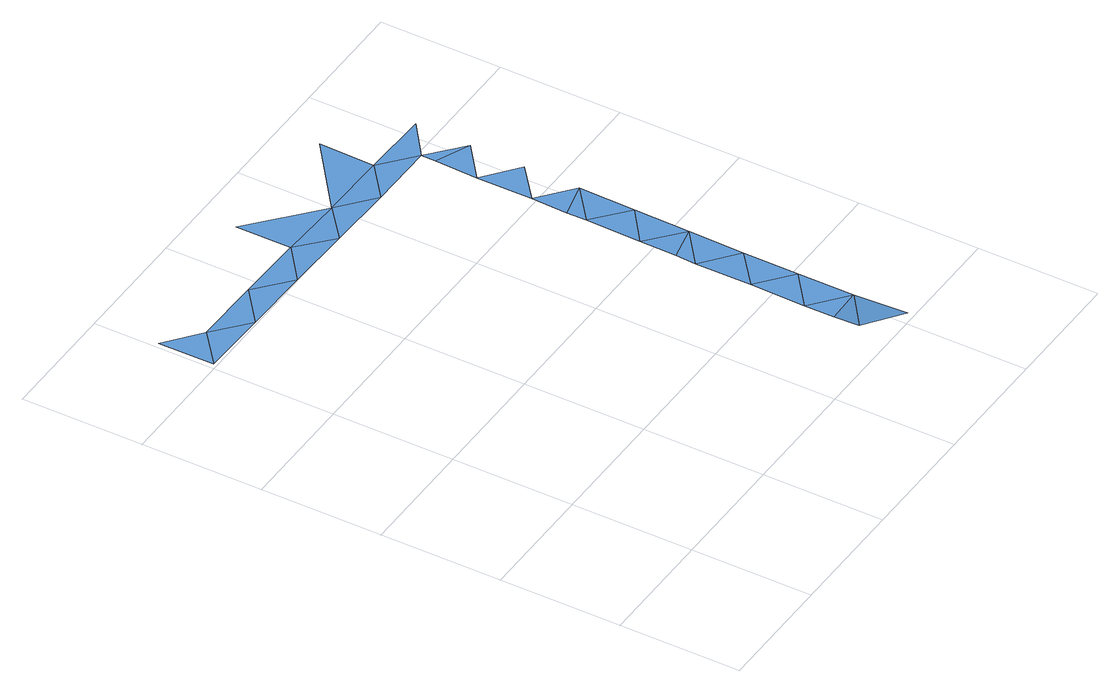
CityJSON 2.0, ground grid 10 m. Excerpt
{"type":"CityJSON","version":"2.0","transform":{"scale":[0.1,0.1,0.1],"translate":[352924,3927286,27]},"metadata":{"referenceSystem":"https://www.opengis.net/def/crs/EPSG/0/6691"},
"CityObjects":{
"waterbody1":{"type":"WaterBody","attributes":{"name":"8","class":"1140","function":"1","WaterBodyRiverFloodingRiskAttribute.description":"4","WaterBodyRiverFloodingRiskAttribute.rankOrg":"1","WaterBodyRiverFloodingRiskAttribute.adminType":"2","WaterBodyRiverFloodingRiskAttribute.scale":"L1"},"geometry":[{"type":"MultiSurface","lod":"1","boundaries":[[[0,1,2]],[[2,3,0]],[[0,3,4]],[[3,5,4]],[[5,6,4]],[[5,7,6]],[[8,9,6]],[[10,11,12]],[[13,11,10]],[[6,7,8]],[[14,12,11]],[[15,8,7]],[[11,16,14]],[[14,16,17]],[[17,18,19]],[[17,16,18]],[[18,20,19]],[[15,21,8]],[[22,19,20]],[[23,22,20]],[[24,23,20]],[[25,23,24]],[[26,8,21]],[[27,28,29]],[[27,25,28]],[[15,30,21]],[[28,25,24]],[[31,29,32]],[[33,34,31]],[[35,21,30]],[[30,34,33]]]}]}
},
"vertices":[
[30,424,9],[2,447,9],[2,401,9],[58,400,9],[87,423,9],[115,399,9],[144,422,9],[172,398,8],[200,421,7],[145,468,8],[279,27,8],[308,49,7],[279,48,7],[307,3,10],[280,73,6],[228,397,7],[309,96,6],[281,119,6],[309,142,6],[281,165,6],[310,188,6],[257,420,7],[282,182,6],[282,212,6],[311,234,6],[283,258,6],[258,466,7],[283,274,6],[312,281,6],[284,304,6],[285,397,6],[284,350,6],[312,327,6],[313,373,6],[285,385,6],[314,419,6]
]}
